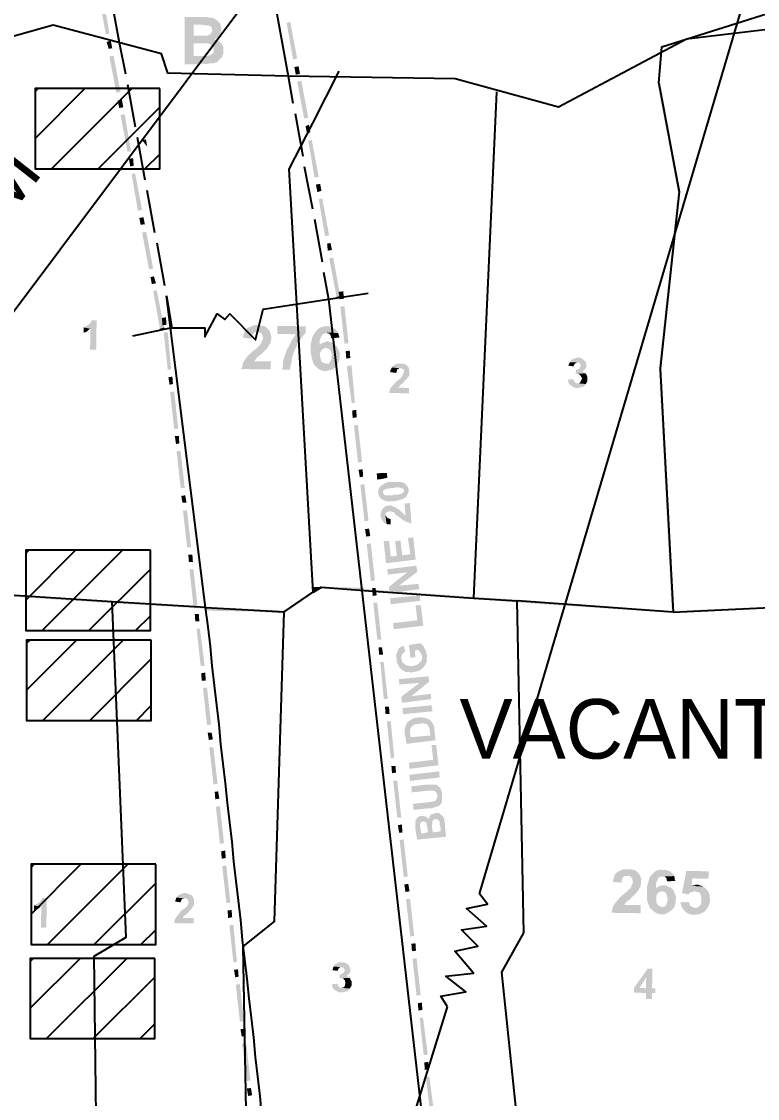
# Model space of a CAD drawing. Header units: metres. Extents: x 297 to 3998, y 336 to 1712.
# Drawn here: x 3526.8 to 3638.1, y 1127.5 to 1290.3 of the extents above; entities that cross this region are included whole.
import ezdxf

# ---------------------------------------------------------------- set-up
doc = ezdxf.new("R2010")
doc.units = ezdxf.units.M
doc.header["$MEASUREMENT"] = 0
doc.styles.get("Standard").update_dxf_attribs({"font": 'CENSCBK.TTF'})

msp = doc.modelspace()

# ---------------------------------------------------------------- hatches: boundary and pattern name
at = {"linetype": 'Continuous'}
for color, points in [(0, [(3539.157, 1294.089), (3538.526, 1293.984), (3540.104, 1288.515)]), (0, [(3538.526, 1293.984), (3540.104, 1288.515), (3539.578, 1288.41)]), (0, [(3554.3, 1291.039), (3551.461, 1291.039), (3551.461, 1283.888), (3553.88, 1283.888), (3554.3, 1283.994), (3554.721, 1283.888), (3555.142, 1283.994), (3555.668, 1283.994), (3555.983, 1284.099), (3556.404, 1284.204), (3556.719, 1284.519), (3557.035, 1284.835), (3557.14, 1285.045), (3552.828, 1285.15), (3552.828, 1287.043), (3553.985, 1287.043), (3557.035, 1287.043), (3556.614, 1287.359), (3556.193, 1287.569), (3555.983, 1287.674), (3556.193, 1287.779), (3556.509, 1287.99), (3556.614, 1288.2), (3552.828, 1288.2), (3552.828, 1289.883), (3553.67, 1289.883), (3556.929, 1289.883), (3556.824, 1290.093), (3556.719, 1290.093), (3556.614, 1290.303), (3556.509, 1290.408), (3556.404, 1290.514), (3556.193, 1290.619), (3556.088, 1290.724), (3555.668, 1290.934), (3555.457, 1290.934), (3555.142, 1290.934), (3554.721, 1291.039), (3554.511, 1291.039)]), (0, [(3556.929, 1289.883), (3553.67, 1289.883), (3554.09, 1289.883), (3554.511, 1289.777), (3554.931, 1289.777), (3555.352, 1289.672), (3555.562, 1289.462), (3555.562, 1289.252), (3555.668, 1289.041), (3555.562, 1288.726), (3555.457, 1288.515), (3555.352, 1288.41), (3554.931, 1288.2), (3554.511, 1288.2), (3554.09, 1288.2), (3552.828, 1288.2), (3556.614, 1288.2), (3556.719, 1288.305), (3556.929, 1288.621), (3556.929, 1288.831), (3557.035, 1289.146), (3557.035, 1289.462), (3556.929, 1289.672)]), (0, [(3567.445, 1290.303), (3566.92, 1290.093), (3568.497, 1284.73)]), (0, [(3566.92, 1290.093), (3568.497, 1284.73), (3567.866, 1284.625)]), (0, [(3540.314, 1287.464), (3539.683, 1287.254), (3540.524, 1286.307)]), (0, [(3539.683, 1287.254), (3540.524, 1286.307), (3539.999, 1286.202)]), (0, [(3557.035, 1287.043), (3553.985, 1287.043), (3554.406, 1287.043), (3554.826, 1287.043), (3555.352, 1286.938), (3555.668, 1286.623), (3555.773, 1286.517), (3555.878, 1286.202), (3555.878, 1286.097), (3555.878, 1285.992), (3555.878, 1285.676), (3555.668, 1285.466), (3555.352, 1285.256), (3554.931, 1285.15), (3554.406, 1285.15), (3554.195, 1285.15), (3552.828, 1285.15), (3557.14, 1285.045), (3557.245, 1285.256), (3557.35, 1285.676), (3557.35, 1285.992), (3557.35, 1286.307), (3557.245, 1286.728), (3557.14, 1286.833)]), (0, [(3540.735, 1285.15), (3540.104, 1285.045), (3541.786, 1279.682)]), (0, [(3540.104, 1285.045), (3541.786, 1279.682), (3541.155, 1279.577)]), (0, [(3568.707, 1283.573), (3568.076, 1283.468), (3568.918, 1282.416)]), (0, [(3568.076, 1283.468), (3568.918, 1282.416), (3568.287, 1282.311)]), (0, [(3569.128, 1281.365), (3568.497, 1281.259), (3570.18, 1275.791)]), (0, [(3568.497, 1281.259), (3570.18, 1275.791), (3569.549, 1275.686)]), (0, [(3623.295, 1281.029), (3622.988, 1280.932), (3626.383, 1264.6)]), (0, [(3622.988, 1280.932), (3626.383, 1264.6), (3626.077, 1264.503)]), (0, [(3541.997, 1278.525), (3541.366, 1278.42), (3542.207, 1277.369)]), (0, [(3541.366, 1278.42), (3542.207, 1277.369), (3541.576, 1277.263)]), (0, [(3542.417, 1276.317), (3541.786, 1276.212), (3543.364, 1270.743)]), (0, [(3541.786, 1276.212), (3543.364, 1270.743), (3542.838, 1270.638)]), (0, [(3570.285, 1274.74), (3569.759, 1274.529), (3570.495, 1273.583)]), (0, [(3569.759, 1274.529), (3570.495, 1273.583), (3569.969, 1273.478)]), (0, [(3545.637, 1272.531), (3545.025, 1272.439), (3545.822, 1271.409)]), (0, [(3570.705, 1272.426), (3570.18, 1272.321), (3571.757, 1266.853)]), (0, [(3570.18, 1272.321), (3571.757, 1266.853), (3571.126, 1266.747)]), (0, [(3543.679, 1269.692), (3543.048, 1269.587), (3543.784, 1268.535)]), (0, [(3543.048, 1269.587), (3543.784, 1268.535), (3543.259, 1268.43)]), (0, [(3543.995, 1267.378), (3543.469, 1267.273), (3545.046, 1261.91)]), (0, [(3543.469, 1267.273), (3545.046, 1261.91), (3544.415, 1261.7)]), (0, [(3571.967, 1265.801), (3571.336, 1265.696), (3572.178, 1264.749)]), (0, [(3571.336, 1265.696), (3572.178, 1264.749), (3571.547, 1264.539)]), (0, [(3572.283, 1263.593), (3571.757, 1263.487), (3573.334, 1258.019)]), (0, [(3571.757, 1263.487), (3573.334, 1258.019), (3572.703, 1257.914)]), (0, [(3626.077, 1264.503), (3623.506, 1237.892), (3623.201, 1237.897)]), (0, [(3626.383, 1264.6), (3626.077, 1264.503), (3623.506, 1237.892)]), (0, [(3545.257, 1260.753), (3544.626, 1260.648), (3545.467, 1259.702)]), (0, [(3544.626, 1260.648), (3545.467, 1259.702), (3544.836, 1259.596)]), (0, [(3545.677, 1258.545), (3545.046, 1258.44), (3546.729, 1252.971)]), (0, [(3545.046, 1258.44), (3546.729, 1252.971), (3546.098, 1252.866)]), (0, [(3573.545, 1256.862), (3573.019, 1256.757), (3573.755, 1255.811)]), (0, [(3573.019, 1256.757), (3573.755, 1255.811), (3573.124, 1255.706)]), (0, [(3573.965, 1254.654), (3573.334, 1254.549), (3575.017, 1248.66)]), (0, [(3573.334, 1254.549), (3575.017, 1248.66), (3574.491, 1248.555)]), (0, [(3546.834, 1251.815), (3546.308, 1251.709), (3547.15, 1250.763)]), (0, [(3546.308, 1251.709), (3547.15, 1250.763), (3546.519, 1250.658)]), (0, [(3547.255, 1249.711), (3546.729, 1249.606), (3548.411, 1243.928)]), (0, [(3546.729, 1249.606), (3548.411, 1243.928), (3547.781, 1243.717)]), (0, [(3575.476, 1249.561), (3574.763, 1249.471), (3575.56, 1248.441)]), (0, [(3574.763, 1249.471), (3575.56, 1248.441), (3574.948, 1248.349)]), (0, [(3575.643, 1247.32), (3575.031, 1247.228), (3576.264, 1241.715)]), (0, [(3575.031, 1247.228), (3576.264, 1241.715), (3575.652, 1241.623)]), (0, [(3548.657, 1245.624), (3548.045, 1245.533), (3548.74, 1244.504)]), (0, [(3548.045, 1245.533), (3548.74, 1244.504), (3548.128, 1244.412)]), (0, [(3536.221, 1244.098), (3536.208, 1243.284), (3536.719, 1243.48), (3537.133, 1243.88), (3537.235, 1243.878)]), (0, [(3538.171, 1245.185), (3537.46, 1245.197), (3537.249, 1244.793), (3536.939, 1244.493), (3536.631, 1244.295), (3536.221, 1244.098), (3537.235, 1243.878), (3537.183, 1240.725), (3538.098, 1240.71)]), (0, [(3562.575, 1244.482), (3562.372, 1244.485), (3561.862, 1244.392), (3561.452, 1244.195), (3560.94, 1244), (3560.628, 1243.598), (3560.525, 1243.498), (3562.455, 1243.365), (3562.659, 1243.361), (3562.862, 1243.358), (3562.962, 1243.255), (3563.164, 1243.15), (3563.162, 1243.048), (3563.262, 1242.944), (3563.259, 1242.741), (3563.357, 1242.536), (3563.356, 1242.434), (3563.251, 1242.233), (3563.249, 1242.131), (3563.039, 1241.727), (3563.037, 1241.626), (3562.624, 1241.226), (3562.21, 1240.825), (3561.695, 1240.427), (3561.282, 1240.027), (3560.868, 1239.626), (3560.555, 1239.123), (3560.241, 1238.619), (3560.236, 1238.314), (3560.13, 1238.011), (3560.025, 1237.809), (3564.5, 1237.736), (3564.52, 1238.956), (3562.079, 1238.996), (3562.08, 1239.098), (3562.184, 1239.198), (3562.392, 1239.5), (3562.702, 1239.8), (3563.011, 1239.998), (3563.321, 1240.299), (3563.631, 1240.599), (3563.941, 1240.899), (3564.151, 1241.302), (3564.359, 1241.604), (3564.463, 1241.704), (3564.464, 1241.806), (3564.574, 1242.313), (3564.581, 1242.72), (3564.486, 1243.128), (3564.389, 1243.435), (3564.191, 1243.743), (3563.891, 1244.053), (3563.589, 1244.262), (3563.082, 1244.372), (3562.879, 1244.375), (3562.779, 1244.478)]), (0, [(3569.795, 1244.262), (3565.523, 1244.332), (3565.503, 1243.111), (3568.351, 1243.065), (3568.247, 1242.965), (3568.039, 1242.663), (3567.831, 1242.361), (3567.622, 1242.059), (3567.516, 1241.756), (3567.307, 1241.454), (3567.2, 1241.151), (3566.992, 1240.849), (3566.885, 1240.546), (3566.779, 1240.242), (3566.672, 1239.939), (3566.565, 1239.635), (3566.457, 1239.23), (3566.35, 1238.927), (3566.345, 1238.621), (3566.34, 1238.316), (3566.232, 1237.911), (3566.229, 1237.708), (3567.449, 1237.688), (3567.452, 1237.891), (3567.457, 1238.196), (3567.566, 1238.602), (3567.674, 1239.007), (3567.679, 1239.312), (3567.787, 1239.717), (3567.894, 1240.02), (3568.002, 1240.426), (3568.109, 1240.729), (3568.318, 1241.031), (3568.424, 1241.334), (3568.634, 1241.738), (3568.843, 1242.04), (3569.051, 1242.341), (3569.259, 1242.643), (3569.468, 1242.945), (3569.675, 1243.145), (3569.78, 1243.347)]), (0, [(3573.051, 1244.311), (3572.949, 1244.312), (3572.541, 1244.217), (3572.132, 1244.122), (3571.722, 1243.925), (3571.412, 1243.625), (3571.203, 1243.324), (3570.995, 1243.022), (3570.785, 1242.618), (3570.675, 1242.111), (3570.567, 1241.706), (3570.558, 1241.198), (3570.552, 1240.791), (3570.543, 1240.282), (3570.638, 1239.874), (3570.734, 1239.465), (3570.829, 1239.057), (3570.925, 1238.75), (3571.024, 1238.545), (3572.856, 1238.617), (3572.451, 1238.725), (3572.149, 1238.934), (3572.054, 1239.342), (3571.959, 1239.751), (3571.967, 1240.259), (3572.177, 1240.663), (3572.384, 1240.863), (3572.794, 1241.059), (3574.625, 1241.03), (3574.525, 1241.133), (3574.426, 1241.338), (3571.884, 1241.38), (3571.887, 1241.583), (3571.89, 1241.786), (3571.895, 1242.091), (3572.002, 1242.395), (3572.107, 1242.597), (3572.214, 1242.9), (3572.421, 1243.1), (3572.626, 1243.199), (3572.932, 1243.295), (3574.661, 1243.267), (3574.563, 1243.472), (3574.365, 1243.781), (3574.063, 1243.989), (3573.759, 1244.096), (3573.354, 1244.204), (3573.254, 1244.307)]), (0, [(3548.925, 1243.382), (3548.314, 1243.29), (3549.444, 1237.778)]), (0, [(3548.314, 1243.29), (3549.444, 1237.778), (3548.934, 1237.685)]), (0, [(3560.525, 1243.498), (3560.521, 1243.294), (3560.416, 1243.093), (3560.415, 1242.991), (3560.31, 1242.789), (3560.306, 1242.586), (3561.625, 1242.361), (3561.628, 1242.564), (3561.632, 1242.768), (3561.737, 1242.969), (3561.738, 1243.071), (3561.842, 1243.171), (3561.945, 1243.271), (3562.15, 1243.37), (3562.252, 1243.368), (3562.455, 1243.365)]), (0, [(3574.661, 1243.267), (3572.932, 1243.295), (3573.134, 1243.19), (3573.236, 1243.189), (3573.438, 1243.084), (3573.436, 1242.982), (3573.536, 1242.879), (3573.634, 1242.673), (3573.631, 1242.47), (3574.853, 1242.552), (3574.856, 1242.755), (3574.758, 1242.96), (3574.76, 1243.062)]), (0, [(3574.625, 1241.03), (3572.794, 1241.059), (3572.996, 1240.954), (3573.299, 1240.848), (3573.599, 1240.538), (3573.695, 1240.129), (3573.688, 1239.722), (3573.681, 1239.316), (3573.471, 1238.912), (3573.263, 1238.61), (3572.856, 1238.617), (3571.024, 1238.545), (3571.022, 1238.443), (3571.424, 1238.132), (3571.724, 1237.822), (3572.127, 1237.612), (3572.533, 1237.503), (3572.939, 1237.497), (3573.246, 1237.593), (3573.655, 1237.688), (3573.961, 1237.785), (3574.272, 1238.085), (3574.478, 1238.285), (3574.688, 1238.689), (3574.795, 1238.992), (3574.903, 1239.397), (3574.91, 1239.804), (3574.918, 1240.313), (3574.722, 1240.723), (3574.725, 1240.926)]), (0, [(3573.114, 1241.97), (3572.911, 1241.973), (3572.399, 1241.778), (3571.989, 1241.581), (3571.884, 1241.38), (3574.426, 1241.338), (3574.326, 1241.441), (3574.125, 1241.546), (3573.925, 1241.753), (3573.723, 1241.858), (3573.418, 1241.863), (3573.216, 1241.968)]), (0, [(3576.449, 1240.593), (3575.837, 1240.501), (3576.532, 1239.472)]), (0, [(3575.837, 1240.501), (3576.532, 1239.472), (3575.92, 1239.381)]), (0, [(3610.918, 1239.521), (3610.816, 1239.523), (3610.509, 1239.426), (3610.203, 1239.33), (3609.998, 1239.231), (3609.789, 1238.93), (3609.686, 1238.829), (3610.906, 1238.81), (3611.21, 1238.703), (3611.308, 1238.498), (3611.407, 1238.293), (3611.303, 1238.193), (3611.196, 1237.889), (3610.991, 1237.791), (3610.786, 1237.692), (3610.685, 1237.694), (3610.571, 1236.984), (3610.675, 1237.084), (3610.776, 1237.082), (3610.98, 1237.079), (3612.1, 1237.162), (3611.998, 1237.164), (3611.898, 1237.267), (3611.798, 1237.371), (3611.697, 1237.372), (3611.595, 1237.374), (3611.698, 1237.474), (3611.802, 1237.574), (3612.008, 1237.774), (3612.217, 1238.076), (3612.219, 1238.178), (3612.225, 1238.585), (3612.128, 1238.891), (3611.928, 1239.098), (3611.828, 1239.201), (3611.527, 1239.41), (3611.223, 1239.517), (3611.121, 1239.518)]), (0, [(3576.717, 1238.35), (3576.004, 1238.26), (3577.236, 1232.747)]), (0, [(3576.004, 1238.26), (3577.236, 1232.747), (3576.726, 1232.653)]), (0, [(3584.148, 1238.636), (3584.047, 1238.638), (3583.64, 1238.644), (3583.333, 1238.548), (3583.126, 1238.348), (3582.818, 1238.149), (3582.816, 1238.047), (3584.035, 1237.926), (3584.137, 1237.924), (3584.238, 1237.922), (3584.642, 1237.712), (3584.635, 1237.306), (3584.53, 1237.104), (3584.424, 1236.8), (3584.215, 1236.499), (3584.112, 1236.399), (3584.008, 1236.299), (3583.803, 1236.2), (3583.39, 1235.8), (3583.078, 1235.398), (3582.665, 1234.998), (3582.453, 1234.493), (3582.45, 1234.289), (3582.448, 1234.188), (3585.397, 1234.139), (3585.411, 1234.953), (3583.784, 1234.98), (3583.785, 1235.081), (3583.99, 1235.18), (3583.992, 1235.281), (3584.095, 1235.382), (3584.199, 1235.482), (3584.302, 1235.582), (3584.507, 1235.68), (3584.715, 1235.982), (3585.026, 1236.282), (3585.337, 1236.684), (3585.441, 1236.784), (3585.442, 1236.885), (3585.447, 1237.191), (3585.452, 1237.496), (3585.359, 1238.006), (3585.06, 1238.418), (3584.757, 1238.524), (3584.555, 1238.629), (3584.352, 1238.633), (3584.25, 1238.634)]), (0, [(3582.816, 1238.047), (3582.711, 1237.846), (3582.71, 1237.744), (3582.606, 1237.644), (3582.605, 1237.542), (3582.601, 1237.339), (3583.413, 1237.224), (3583.517, 1237.324), (3583.625, 1237.729), (3583.933, 1237.927), (3584.035, 1237.926)]), (0, [(3609.686, 1238.829), (3609.684, 1238.728), (3609.579, 1238.526), (3609.474, 1238.324), (3610.286, 1238.209), (3610.288, 1238.311), (3610.496, 1238.613), (3610.805, 1238.811), (3610.906, 1238.81)]), (0, [(3623.506, 1237.892), (3623.201, 1237.897), (3625.447, 1201.034)]), (0, [(3623.201, 1237.897), (3625.447, 1201.034), (3625.142, 1201.039)]), (0, [(3549.629, 1236.656), (3549.018, 1236.565), (3549.713, 1235.536)]), (0, [(3549.018, 1236.565), (3549.713, 1235.536), (3549.203, 1235.443)]), (0, [(3610.255, 1236.277), (3609.439, 1236.189), (3609.438, 1236.087), (3609.533, 1235.678), (3609.833, 1235.368), (3610.135, 1235.16), (3610.538, 1234.95), (3610.945, 1234.943), (3611.353, 1235.038), (3611.762, 1235.133), (3612.072, 1235.433), (3612.175, 1235.533), (3610.957, 1235.655), (3610.753, 1235.658), (3610.651, 1235.66), (3610.551, 1235.763), (3610.451, 1235.867), (3610.351, 1235.97), (3610.353, 1236.072), (3610.253, 1236.175)]), (0, [(3612.1, 1237.162), (3610.98, 1237.079), (3611.082, 1237.077), (3611.382, 1236.767), (3611.578, 1236.357), (3611.368, 1235.954), (3611.263, 1235.752), (3611.058, 1235.653), (3610.957, 1235.655), (3612.175, 1235.533), (3612.177, 1235.635), (3612.385, 1235.937), (3612.39, 1236.242), (3612.397, 1236.649), (3612.199, 1236.957), (3612.2, 1237.059)]), (0, [(3549.898, 1234.414), (3549.286, 1234.322), (3550.519, 1228.809)]), (0, [(3549.286, 1234.322), (3550.519, 1228.809), (3549.907, 1228.717)]), (0, [(3577.421, 1231.625), (3576.81, 1231.533), (3577.505, 1230.504)]), (0, [(3576.81, 1231.533), (3577.505, 1230.504), (3576.893, 1230.413)]), (0, [(3577.69, 1229.382), (3577.078, 1229.291), (3578.311, 1223.777)]), (0, [(3577.078, 1229.291), (3578.311, 1223.777), (3577.699, 1223.685)]), (0, [(3550.602, 1227.688), (3549.992, 1227.698), (3550.686, 1226.568)]), (0, [(3549.992, 1227.698), (3550.686, 1226.568), (3550.175, 1226.474)]), (0, [(3550.871, 1225.446), (3550.259, 1225.354), (3551.491, 1219.84)]), (0, [(3550.259, 1225.354), (3551.491, 1219.84), (3550.881, 1219.85)]), (0, [(3578.394, 1222.657), (3577.782, 1222.565), (3578.478, 1221.536)]), (0, [(3577.782, 1222.565), (3578.478, 1221.536), (3577.967, 1221.443)]), (0, [(3582.137, 1221.375), (3581.32, 1221.185), (3580.607, 1221.094), (3580.52, 1222.011), (3581.233, 1222.102), (3582.047, 1222.088)]), (0, [(3578.663, 1220.414), (3578.051, 1220.322), (3579.283, 1214.809)]), (0, [(3578.051, 1220.322), (3579.283, 1214.809), (3578.673, 1214.819)]), (0, [(3580.777, 1219.057), (3580.775, 1218.955), (3580.774, 1218.854), (3580.97, 1218.444), (3581.27, 1218.133), (3581.674, 1217.923), (3582.079, 1217.815), (3582.588, 1217.807), (3582.994, 1217.8), (3583.505, 1217.894), (3583.811, 1217.99), (3584.015, 1217.987), (3584.22, 1218.085), (3584.527, 1218.182), (3584.835, 1218.38), (3585.042, 1218.581), (3585.252, 1218.984), (3585.253, 1219.086), (3585.357, 1219.186), (3585.363, 1219.593), (3585.267, 1219.899), (3585.068, 1220.208), (3584.768, 1220.518), (3584.668, 1220.621), (3584.566, 1220.623), (3584.65, 1219.503), (3584.647, 1219.299), (3584.543, 1219.199), (3584.542, 1219.097), (3584.44, 1219.099), (3584.336, 1218.999), (3584.233, 1218.899), (3584.131, 1218.901), (3584.03, 1218.902), (3583.723, 1218.806), (3583.418, 1218.811), (3583.316, 1218.812), (3583.113, 1218.816), (3582.908, 1218.717), (3582.806, 1218.719), (3582.603, 1218.722), (3581.992, 1218.732), (3581.789, 1218.735), (3581.589, 1218.942), (3581.489, 1219.045), (3581.49, 1219.147), (3581.407, 1220.268), (3581.305, 1220.269), (3581.099, 1220.069), (3580.892, 1219.869), (3580.785, 1219.566), (3580.782, 1219.362), (3580.778, 1219.159)]), (0, [(3581.407, 1220.268), (3581.49, 1219.147), (3581.494, 1219.351), (3581.7, 1219.551), (3582.111, 1219.747), (3582.416, 1219.742), (3582.824, 1219.838), (3583.028, 1219.834), (3583.129, 1219.833), (3583.436, 1219.929), (3583.843, 1219.923), (3584.248, 1219.814), (3584.551, 1219.708), (3584.65, 1219.503), (3584.566, 1220.623), (3584.465, 1220.625), (3584.161, 1220.731), (3583.754, 1220.738), (3583.449, 1220.743), (3582.941, 1220.751), (3582.534, 1220.758), (3582.126, 1220.663), (3581.819, 1220.566), (3581.51, 1220.368), (3581.409, 1220.369)]), (0, [(3551.575, 1218.72), (3550.963, 1218.628), (3551.76, 1217.598)]), (0, [(3550.963, 1218.628), (3551.76, 1217.598), (3551.15, 1217.608)]), (0, [(3551.843, 1216.478), (3551.231, 1216.386), (3552.464, 1210.872)]), (0, [(3551.231, 1216.386), (3552.464, 1210.872), (3551.854, 1210.882)]), (0, [(3581.127, 1215.593), (3581.126, 1215.491), (3581.222, 1215.184), (3581.421, 1214.876), (3581.619, 1214.567), (3581.923, 1214.461), (3582.023, 1214.357), (3581.841, 1215.683), (3581.844, 1215.886), (3582.052, 1216.188), (3582.461, 1216.283), (3582.563, 1216.281), (3582.664, 1216.28), (3582.968, 1216.173), (3583.07, 1216.171), (3583.37, 1215.861), (3583.57, 1215.654), (3583.771, 1215.549), (3584.173, 1215.238), (3584.575, 1214.926), (3585.08, 1214.714), (3585.586, 1214.502), (3585.789, 1214.499), (3585.534, 1217.555), (3584.718, 1217.467), (3584.894, 1215.735), (3584.792, 1215.736), (3584.692, 1215.84), (3584.29, 1216.151), (3583.89, 1216.565), (3583.386, 1216.878), (3582.881, 1217.09), (3582.779, 1217.092), (3582.781, 1217.193), (3582.374, 1217.2), (3582.169, 1217.101), (3581.864, 1217.106), (3581.657, 1216.906), (3581.347, 1216.606), (3581.241, 1216.303), (3581.134, 1215.999), (3581.131, 1215.796)]), (0, [(3582.023, 1214.357), (3582.124, 1214.356), (3582.226, 1214.354), (3582.633, 1214.347), (3582.646, 1215.161), (3582.544, 1215.162), (3582.139, 1215.271), (3581.941, 1215.579), (3581.841, 1215.683)]), (0, [(3579.367, 1213.688), (3578.755, 1213.597), (3579.552, 1212.566)]), (0, [(3578.755, 1213.597), (3579.552, 1212.566), (3578.94, 1212.475)]), (0, [(3579.635, 1211.446), (3579.023, 1211.354), (3580.256, 1205.841)]), (0, [(3579.023, 1211.354), (3580.256, 1205.841), (3579.644, 1205.749)]), (0, [(3581.574, 1211.821), (3581.926, 1208.458), (3586.411, 1208.996), (3586.059, 1212.358), (3585.244, 1212.27), (3585.611, 1209.822), (3584.387, 1209.639), (3584.119, 1211.881), (3583.303, 1211.793), (3583.572, 1209.551), (3582.655, 1209.464), (3582.388, 1211.808)]), (0, [(3552.649, 1209.75), (3552.039, 1209.76), (3552.732, 1208.63)]), (0, [(3552.039, 1209.76), (3552.732, 1208.63), (3552.122, 1208.64)]), (0, [(3582.115, 1207.54), (3582.203, 1206.724), (3585.159, 1207.083), (3586.686, 1207.16), (3586.498, 1208.079)]), (0, [(3552.816, 1207.509), (3552.206, 1207.519), (3553.437, 1201.904)]), (0, [(3552.206, 1207.519), (3553.437, 1201.904), (3552.826, 1201.914)]), (0, [(3582.377, 1204.89), (3583.906, 1205.069), (3586.686, 1207.16), (3585.159, 1207.083)]), (0, [(3570.869, 1204.163), (3571.069, 1203.956), (3572.103, 1204.956)]), (30, [(3570.881, 1204.875), (3570.874, 1204.468), (3571.586, 1204.456)]), (30, [(3570.881, 1204.875), (3572.101, 1204.855), (3571.586, 1204.456)]), (0, [(3571.069, 1203.956), (3572.103, 1204.956), (3572.2, 1204.65)]), (30, [(3572.101, 1204.855), (3578.61, 1204.748), (3578.604, 1204.342)]), (0, [(3572.103, 1204.956), (3572.2, 1204.65), (3578.607, 1204.545)]), (0, [(3580.339, 1204.72), (3579.831, 1204.729), (3580.524, 1203.598)]), (0, [(3579.831, 1204.729), (3580.524, 1203.598), (3579.913, 1203.506)]), (0, [(3582.377, 1204.89), (3582.463, 1203.973), (3586.948, 1204.511), (3586.86, 1205.326), (3583.906, 1205.069)]), (0, [(3521.832, 1203.946), (3521.827, 1203.641), (3540.53, 1202.725)]), (0, [(3521.827, 1203.641), (3540.53, 1202.725), (3540.423, 1202.422)]), (0, [(3566.446, 1201.183), (3566.646, 1200.976), (3570.869, 1204.163)]), (0, [(3566.646, 1200.976), (3570.869, 1204.163), (3571.069, 1203.956)]), (30, [(3570.874, 1204.468), (3571.586, 1204.456), (3570.868, 1204.061)]), (0, [(3572.2, 1204.65), (3578.607, 1204.545), (3578.602, 1204.24)]), (0, [(3578.607, 1204.545), (3578.602, 1204.24), (3595.17, 1203.359)]), (0, [(3578.602, 1204.24), (3595.17, 1203.359), (3595.165, 1203.054)]), (0, [(3587.124, 1202.778), (3582.639, 1202.241), (3582.552, 1203.158), (3587.035, 1203.594)]), (0, [(3595.17, 1203.359), (3595.165, 1203.054), (3601.775, 1202.946)]), (0, [(3540.53, 1202.725), (3540.423, 1202.422), (3554.759, 1201.883)]), (0, [(3540.423, 1202.422), (3554.759, 1201.883), (3554.652, 1201.579)]), (0, [(3554.759, 1201.883), (3554.652, 1201.579), (3566.55, 1201.283)]), (0, [(3554.652, 1201.579), (3566.55, 1201.283), (3566.543, 1200.876)]), (30, [(3554.655, 1201.782), (3554.749, 1201.272), (3566.546, 1201.08)]), (0, [(3580.608, 1202.478), (3579.998, 1202.488), (3581.229, 1196.872)]), (0, [(3579.998, 1202.488), (3581.229, 1196.872), (3580.618, 1196.882)]), (0, [(3582.999, 1199.387), (3583.086, 1198.47), (3587.571, 1199.007), (3587.214, 1202.065), (3586.4, 1202.078), (3586.669, 1199.836)]), (0, [(3595.165, 1203.054), (3601.775, 1202.946), (3601.769, 1202.539)]), (0, [(3601.775, 1202.946), (3601.769, 1202.539), (3625.349, 1201.239)]), (0, [(3601.769, 1202.539), (3625.349, 1201.239), (3625.344, 1200.934)]), (0, [(3625.349, 1201.239), (3625.344, 1200.934), (3650.495, 1202.354)]), (0, [(3625.344, 1200.934), (3650.495, 1202.354), (3650.49, 1202.049)]), (0, [(3553.622, 1200.782), (3553.011, 1200.792), (3553.705, 1199.662)]), (0, [(3553.011, 1200.792), (3553.705, 1199.662), (3553.095, 1199.672)]), (0, [(3553.789, 1198.541), (3553.28, 1198.55), (3554.511, 1192.934)]), (0, [(3553.28, 1198.55), (3554.511, 1192.934), (3553.901, 1192.944)]), (0, [(3581.312, 1195.752), (3580.803, 1195.76), (3581.497, 1194.63)]), (0, [(3580.803, 1195.76), (3581.497, 1194.63), (3580.887, 1194.64)]), (0, [(3583.52, 1193.885), (3583.518, 1193.783), (3583.613, 1193.375), (3583.81, 1192.965), (3584.008, 1192.656), (3584.308, 1192.346), (3584.41, 1192.344), (3584.235, 1194.077), (3584.24, 1194.382), (3584.345, 1194.584), (3584.346, 1194.685), (3584.45, 1194.785), (3584.553, 1194.885), (3584.657, 1194.985), (3584.76, 1195.085), (3584.862, 1195.084), (3584.571, 1196.004), (3584.47, 1196.006), (3584.366, 1195.906), (3584.263, 1195.806), (3584.058, 1195.707), (3583.851, 1195.507), (3583.748, 1195.407), (3583.746, 1195.305), (3583.745, 1195.204), (3583.534, 1194.8), (3583.426, 1194.395), (3583.525, 1194.19), (3583.523, 1194.088)]), (0, [(3585.387, 1196.092), (3585.66, 1194.155), (3586.374, 1194.245), (3586.289, 1195.264), (3586.799, 1195.357), (3586.899, 1195.254), (3587.099, 1195.047), (3587.197, 1194.842), (3587.296, 1194.637), (3587.393, 1194.33), (3587.569, 1192.7), (3587.881, 1193.102), (3588.093, 1193.607), (3588.099, 1194.014), (3588.108, 1194.522), (3588.014, 1195.032), (3587.818, 1195.442), (3587.621, 1195.853), (3587.221, 1196.266), (3587.222, 1196.368)]), (0, [(3581.581, 1193.51), (3581.072, 1193.518), (3582.201, 1187.904)]), (0, [(3581.072, 1193.518), (3582.201, 1187.904), (3581.591, 1187.914)]), (0, [(3584.41, 1192.344), (3584.51, 1192.241), (3584.913, 1192.031), (3585.32, 1192.024), (3585.725, 1191.916), (3586.134, 1192.011), (3586.542, 1192.106), (3586.951, 1192.201), (3587.259, 1192.4), (3587.569, 1192.7), (3587.393, 1194.33), (3587.391, 1194.229), (3587.388, 1194.025), (3587.281, 1193.722), (3586.969, 1193.32), (3586.456, 1193.023), (3585.945, 1192.93), (3585.437, 1192.938), (3584.93, 1193.048), (3584.528, 1193.36), (3584.328, 1193.567), (3584.333, 1193.872), (3584.235, 1194.077)]), (0, [(3554.596, 1191.916), (3553.984, 1191.824), (3554.678, 1190.693)]), (0, [(3553.984, 1191.824), (3554.678, 1190.693), (3554.067, 1190.703)]), (0, [(3583.878, 1190.929), (3583.967, 1190.114), (3587.023, 1190.369), (3588.45, 1190.549), (3588.361, 1191.364)]), (0, [(3584.242, 1188.278), (3585.769, 1188.355), (3588.45, 1190.549), (3587.023, 1190.369)]), (0, [(3554.865, 1189.673), (3554.253, 1189.581), (3555.485, 1184.068)]), (0, [(3554.253, 1189.581), (3555.485, 1184.068), (3554.873, 1183.976)]), (0, [(3584.242, 1188.278), (3584.329, 1187.361), (3588.712, 1187.9), (3588.725, 1188.713), (3585.769, 1188.355)]), (0, [(3582.386, 1186.782), (3581.776, 1186.792), (3582.47, 1185.662)]), (0, [(3581.776, 1186.792), (3582.47, 1185.662), (3581.859, 1185.672)]), (0, [(3588.987, 1186.064), (3584.504, 1185.629), (3584.417, 1186.546), (3588.799, 1186.983)]), (0, [(3585.299, 1184.497), (3585.573, 1182.559), (3585.576, 1182.763), (3585.578, 1182.864), (3585.583, 1183.17), (3585.586, 1183.373), (3585.796, 1183.776), (3586.208, 1184.075), (3586.515, 1184.172), (3586.82, 1184.167), (3586.921, 1184.165), (3587.023, 1184.163), (3587.33, 1184.26), (3587.533, 1184.257), (3588.04, 1184.147), (3588.34, 1183.837), (3588.439, 1183.632), (3588.535, 1183.325), (3588.532, 1183.121), (3588.622, 1182.408), (3588.357, 1184.854), (3588.257, 1184.957), (3587.953, 1185.064), (3587.75, 1185.067), (3587.447, 1185.174), (3587.141, 1185.179), (3586.938, 1185.182), (3586.835, 1185.082), (3586.733, 1185.084), (3586.631, 1185.085), (3586.53, 1185.087), (3586.326, 1185.09), (3586.223, 1184.99), (3586.121, 1184.992), (3586.019, 1184.994), (3585.916, 1184.894), (3585.814, 1184.895), (3585.711, 1184.795), (3585.608, 1184.695), (3585.506, 1184.697), (3585.402, 1184.597)]), (0, [(3582.655, 1184.54), (3582.045, 1184.55), (3583.175, 1179.038)]), (0, [(3582.045, 1184.55), (3583.175, 1179.038), (3582.665, 1178.944)]), (0, [(3584.762, 1182.776), (3585.041, 1181.144), (3589.424, 1181.683), (3589.247, 1183.313), (3589.254, 1183.72), (3589.057, 1184.13), (3588.759, 1184.542), (3588.459, 1184.852), (3588.357, 1184.854), (3588.622, 1182.408), (3585.668, 1182.151), (3585.573, 1182.559), (3585.299, 1184.497), (3585.197, 1184.498), (3584.987, 1184.095), (3584.881, 1183.791), (3584.774, 1183.488), (3584.767, 1183.081), (3584.766, 1182.979)]), (0, [(3555.567, 1182.846), (3554.957, 1182.856), (3555.754, 1181.825)]), (0, [(3554.957, 1182.856), (3555.754, 1181.825), (3555.142, 1181.734)]), (0, [(3555.835, 1180.603), (3555.225, 1180.613), (3556.458, 1175.1)]), (0, [(3555.225, 1180.613), (3556.458, 1175.1), (3555.846, 1175.008)]), (0, [(3585.401, 1178.289), (3585.488, 1177.372), (3589.871, 1177.911), (3589.514, 1180.969), (3588.802, 1180.981), (3589.071, 1178.738)]), (0, [(3583.359, 1177.814), (3582.749, 1177.824), (3583.444, 1176.795)]), (0, [(3582.749, 1177.824), (3583.444, 1176.795), (3582.832, 1176.704)]), (0, [(3583.627, 1175.572), (3583.017, 1175.582), (3584.248, 1169.966)]), (0, [(3583.017, 1175.582), (3584.248, 1169.966), (3583.638, 1169.976)]), (0, [(3590.045, 1176.077), (3585.56, 1175.54), (3585.473, 1176.457), (3589.958, 1176.994)]), (0, [(3556.541, 1173.979), (3556.031, 1173.886), (3556.726, 1172.857)]), (0, [(3556.031, 1173.886), (3556.726, 1172.857), (3556.114, 1172.765)]), (0, [(3585.75, 1174.723), (3585.837, 1173.806), (3588.283, 1174.071), (3588.791, 1174.063), (3589.198, 1174.057), (3589.5, 1173.848), (3589.598, 1173.643), (3589.695, 1173.336), (3589.872, 1171.706), (3589.975, 1171.806), (3590.078, 1171.906), (3590.08, 1172.007), (3590.182, 1172.006), (3590.285, 1172.106), (3590.287, 1172.208), (3590.39, 1172.308), (3590.393, 1172.511), (3590.395, 1172.613), (3590.397, 1172.714), (3590.398, 1172.816), (3590.407, 1173.325), (3590.413, 1173.731), (3590.315, 1173.937), (3590.317, 1174.038), (3590.318, 1174.14), (3590.12, 1174.448), (3589.92, 1174.655), (3589.518, 1174.967), (3589.213, 1174.972), (3589.009, 1174.975), (3588.704, 1174.98), (3588.399, 1174.985), (3588.196, 1174.988), (3588.094, 1174.99)]), (0, [(3586.012, 1172.074), (3586.099, 1171.157), (3588.443, 1171.424), (3588.85, 1171.417), (3589.156, 1171.514), (3589.463, 1171.611), (3589.77, 1171.707), (3589.872, 1171.706), (3589.695, 1173.336), (3589.69, 1173.031), (3589.585, 1172.829), (3589.376, 1172.528), (3589.07, 1172.431), (3588.559, 1172.338), (3588.458, 1172.339)]), (0, [(3556.81, 1171.737), (3556.198, 1171.645), (3557.43, 1166.132)]), (0, [(3556.198, 1171.645), (3557.43, 1166.132), (3556.818, 1166.04)]), (0, [(3586.359, 1168.406), (3586.636, 1166.672), (3591.017, 1167.109), (3590.839, 1168.638), (3590.841, 1168.74), (3590.844, 1168.943), (3590.847, 1169.147), (3590.849, 1169.248), (3590.749, 1169.352), (3590.75, 1169.453), (3590.752, 1169.555), (3590.755, 1169.758), (3590.559, 1170.169), (3590.157, 1170.48), (3590.057, 1170.584), (3589.957, 1170.687), (3590.217, 1167.936), (3588.993, 1167.753), (3588.905, 1168.568), (3588.731, 1170.402), (3588.63, 1170.403), (3588.525, 1170.202), (3588.418, 1169.898), (3588.416, 1169.797), (3588.316, 1169.9), (3588.215, 1169.902), (3588.114, 1170.005), (3588.014, 1170.108), (3588.281, 1167.764), (3587.261, 1167.577), (3587.168, 1168.088), (3586.896, 1170.127), (3586.792, 1170.027), (3586.587, 1169.928), (3586.481, 1169.625), (3586.377, 1169.525), (3586.376, 1169.423), (3586.371, 1169.118), (3586.367, 1168.914), (3586.362, 1168.609)]), (0, [(3588.731, 1170.402), (3588.905, 1168.568), (3588.908, 1168.771), (3588.913, 1169.076), (3588.918, 1169.381), (3589.023, 1169.583), (3589.332, 1169.782), (3589.433, 1169.78), (3589.838, 1169.672), (3589.938, 1169.568), (3590.035, 1169.262), (3590.03, 1168.956), (3590.129, 1168.751), (3590.217, 1167.936), (3589.957, 1170.687), (3589.855, 1170.689), (3589.347, 1170.697), (3588.936, 1170.5), (3588.835, 1170.502)]), (0, [(3584.333, 1168.948), (3583.721, 1168.856), (3584.415, 1167.726)]), (0, [(3586.896, 1170.127), (3587.168, 1168.088), (3587.173, 1168.393), (3587.076, 1168.699), (3587.081, 1169.005), (3587.184, 1169.105), (3587.188, 1169.308), (3587.289, 1169.306), (3587.393, 1169.406), (3587.596, 1169.403), (3587.698, 1169.401), (3587.799, 1169.4), (3587.899, 1169.296), (3588.001, 1169.295), (3587.999, 1169.193), (3588.1, 1169.09), (3588.098, 1168.988), (3588.095, 1168.785), (3588.195, 1168.681), (3588.191, 1168.478), (3588.19, 1168.376), (3588.281, 1167.764), (3588.014, 1170.108), (3587.813, 1170.213), (3587.609, 1170.217), (3587.101, 1170.225), (3586.999, 1170.227)]), (0, [(3583.721, 1168.856), (3584.415, 1167.726), (3583.906, 1167.734)]), (0, [(3584.602, 1166.705), (3583.99, 1166.613), (3585.222, 1161.1)]), (0, [(3583.99, 1166.613), (3585.222, 1161.1), (3584.61, 1161.008)]), (0, [(3557.616, 1165.009), (3557.004, 1164.918), (3557.699, 1163.889)]), (0, [(3557.004, 1164.918), (3557.699, 1163.889), (3557.087, 1163.797)]), (0, [(3557.782, 1162.769), (3557.171, 1162.677), (3558.403, 1157.163)]), (0, [(3557.171, 1162.677), (3558.403, 1157.163), (3557.791, 1157.072)]), (0, [(3618.506, 1162.184), (3618.302, 1162.188), (3617.794, 1162.196), (3617.384, 1161.999), (3616.974, 1161.802), (3616.56, 1161.402), (3616.455, 1161.2), (3618.388, 1161.169), (3618.591, 1161.166), (3618.794, 1161.162), (3618.894, 1161.059), (3619.096, 1160.954), (3619.095, 1160.852), (3619.193, 1160.647), (3619.191, 1160.545), (3619.288, 1160.239), (3619.183, 1160.037), (3619.18, 1159.833), (3619.076, 1159.733), (3618.971, 1159.532), (3618.97, 1159.43), (3618.556, 1159.03), (3618.143, 1158.63), (3617.628, 1158.231), (3617.214, 1157.831), (3616.799, 1157.329), (3616.487, 1156.927), (3616.174, 1156.424), (3616.169, 1156.119), (3616.062, 1155.815), (3616.059, 1155.612), (3620.432, 1155.54), (3620.452, 1156.761), (3618.011, 1156.801), (3618.013, 1156.902), (3618.116, 1157.002), (3618.325, 1157.304), (3618.633, 1157.503), (3618.943, 1157.803), (3619.253, 1158.103), (3619.563, 1158.403), (3619.873, 1158.703), (3620.082, 1159.005), (3620.292, 1159.408), (3620.395, 1159.508), (3620.397, 1159.61), (3620.505, 1160.015), (3620.513, 1160.524), (3620.518, 1160.829), (3620.322, 1161.239), (3620.123, 1161.547), (3619.823, 1161.858), (3619.521, 1162.066), (3619.014, 1162.176), (3618.913, 1162.178), (3618.709, 1162.181)]), (0, [(3616.455, 1161.2), (3616.454, 1161.099), (3616.349, 1160.897), (3616.345, 1160.694), (3616.242, 1160.594), (3616.237, 1160.288), (3617.557, 1160.165), (3617.561, 1160.369), (3617.564, 1160.572), (3617.667, 1160.672), (3617.671, 1160.875), (3617.774, 1160.975), (3617.877, 1161.075), (3618.082, 1161.174), (3618.184, 1161.172), (3618.388, 1161.169)]), (0, [(3623.794, 1162.098), (3623.286, 1162.106), (3622.877, 1162.011), (3622.569, 1161.813), (3622.259, 1161.513), (3621.949, 1161.212), (3621.739, 1160.809), (3621.63, 1160.404), (3621.522, 1159.999), (3621.414, 1159.593), (3621.405, 1159.085), (3621.397, 1158.576), (3621.391, 1158.17), (3621.384, 1157.763), (3621.477, 1157.253), (3621.574, 1156.946), (3621.771, 1156.536), (3621.769, 1156.434), (3623.703, 1156.504), (3623.601, 1156.506), (3623.298, 1156.613), (3622.996, 1156.821), (3622.799, 1157.231), (3622.806, 1157.638), (3622.814, 1158.146), (3622.921, 1158.45), (3623.231, 1158.75), (3623.64, 1158.845), (3625.472, 1158.917), (3625.372, 1159.02), (3625.274, 1159.225), (3622.731, 1159.267), (3622.733, 1159.369), (3622.738, 1159.674), (3622.743, 1159.979), (3622.849, 1160.282), (3622.954, 1160.484), (3623.061, 1160.787), (3623.268, 1160.987), (3623.473, 1161.086), (3623.778, 1161.081), (3625.508, 1161.154), (3625.41, 1161.359), (3625.21, 1161.566), (3624.91, 1161.876), (3624.606, 1161.983), (3624.201, 1162.091), (3623.998, 1162.095)]), (0, [(3625.508, 1161.154), (3623.778, 1161.081), (3623.981, 1161.078), (3624.083, 1161.076), (3624.183, 1160.973), (3624.283, 1160.869), (3624.383, 1160.766), (3624.38, 1160.562), (3624.478, 1160.357), (3625.7, 1160.439), (3625.602, 1160.644), (3625.605, 1160.848), (3625.505, 1160.951)]), (0, [(3630.709, 1161.883), (3627.352, 1161.938), (3626.687, 1158.592), (3627.701, 1158.372), (3627.806, 1158.574), (3628.011, 1158.672), (3628.216, 1158.77), (3628.318, 1158.769), (3628.523, 1158.867), (3628.625, 1158.865), (3630.559, 1158.936), (3630.459, 1159.039), (3630.36, 1159.244), (3630.059, 1159.452), (3629.959, 1159.556), (3628.13, 1159.687), (3628.249, 1160.804), (3630.69, 1160.765)]), (0, [(3585.306, 1159.98), (3584.694, 1159.888), (3585.491, 1158.857)]), (0, [(3584.694, 1159.888), (3585.491, 1158.857), (3584.879, 1158.766)]), (0, [(3623.858, 1159.757), (3623.756, 1159.759), (3623.246, 1159.665), (3622.834, 1159.367), (3622.731, 1159.267), (3625.274, 1159.225), (3625.172, 1159.227), (3624.972, 1159.434), (3624.668, 1159.54), (3624.467, 1159.645), (3624.163, 1159.752), (3624.061, 1159.754)]), (0, [(3628.946, 1159.877), (3628.743, 1159.881), (3628.64, 1159.781), (3628.436, 1159.784), (3628.231, 1159.686), (3628.13, 1159.687), (3629.959, 1159.556), (3629.655, 1159.662), (3629.453, 1159.767), (3629.25, 1159.771), (3629.15, 1159.874)]), (0, [(3530.641, 1157.82), (3529.929, 1157.832), (3529.928, 1157.73), (3529.719, 1157.428), (3529.409, 1157.128), (3529.101, 1156.93), (3528.792, 1156.731), (3528.691, 1156.733), (3529.806, 1156.511), (3529.755, 1153.358), (3530.568, 1153.345)]), (0, [(3551.61, 1158.597), (3551.407, 1158.6), (3551.1, 1158.503), (3550.794, 1158.407), (3550.485, 1158.208), (3550.278, 1158.008), (3550.277, 1157.906), (3551.495, 1157.785), (3551.597, 1157.783), (3551.699, 1157.781), (3552.001, 1157.573), (3552.096, 1157.165), (3552.094, 1157.063), (3551.991, 1156.963), (3551.884, 1156.659), (3551.677, 1156.459), (3551.574, 1156.359), (3551.471, 1156.259), (3551.265, 1156.161), (3550.852, 1155.761), (3550.54, 1155.359), (3550.125, 1154.857), (3549.913, 1154.352), (3549.91, 1154.148), (3549.908, 1154.047), (3552.858, 1153.999), (3552.871, 1154.812), (3551.244, 1154.839), (3551.246, 1154.94), (3551.247, 1155.042), (3551.349, 1155.04), (3551.452, 1155.14), (3551.454, 1155.242), (3551.556, 1155.241), (3551.659, 1155.341), (3551.762, 1155.441), (3551.967, 1155.539), (3551.969, 1155.641), (3552.072, 1155.741), (3552.176, 1155.841), (3552.486, 1156.141), (3552.696, 1156.544), (3552.799, 1156.644), (3552.903, 1156.745), (3552.904, 1156.846), (3552.909, 1157.151), (3552.913, 1157.355), (3552.819, 1157.865), (3552.521, 1158.277), (3552.217, 1158.383), (3552.016, 1158.488), (3551.812, 1158.492), (3551.712, 1158.595)]), (0, [(3550.277, 1157.906), (3550.173, 1157.806), (3550.172, 1157.705), (3550.067, 1157.503), (3550.065, 1157.401), (3550.063, 1157.3), (3550.875, 1157.185), (3550.877, 1157.286), (3551.087, 1157.69), (3551.394, 1157.786), (3551.495, 1157.785)]), (0, [(3585.574, 1157.737), (3584.962, 1157.645), (3586.195, 1152.132)]), (0, [(3584.962, 1157.645), (3586.195, 1152.132), (3585.583, 1152.04)]), (0, [(3625.472, 1158.917), (3623.64, 1158.845), (3623.843, 1158.842), (3624.146, 1158.735), (3624.345, 1158.427), (3624.44, 1158.018), (3624.535, 1157.61), (3624.425, 1157.103), (3624.318, 1156.799), (3624.008, 1156.499), (3623.703, 1156.504), (3621.769, 1156.434), (3621.869, 1156.331), (3622.269, 1155.917), (3622.571, 1155.709), (3622.975, 1155.499), (3623.278, 1155.392), (3623.685, 1155.385), (3624.092, 1155.379), (3624.4, 1155.577), (3624.707, 1155.674), (3625.017, 1155.974), (3625.325, 1156.173), (3625.534, 1156.474), (3625.642, 1156.879), (3625.751, 1157.285), (3625.757, 1157.691), (3625.764, 1158.098), (3625.569, 1158.61), (3625.469, 1158.713)]), (0, [(3630.559, 1158.936), (3628.625, 1158.865), (3628.726, 1158.864), (3628.928, 1158.759), (3629.132, 1158.755), (3629.433, 1158.547), (3629.53, 1158.24), (3629.625, 1157.832), (3629.619, 1157.425), (3629.614, 1157.12), (3629.507, 1156.816), (3629.3, 1156.616), (3628.992, 1156.418), (3628.888, 1156.318), (3628.685, 1156.321), (3630.516, 1156.291), (3630.619, 1156.391), (3630.726, 1156.695), (3630.831, 1156.896), (3630.942, 1157.505), (3630.849, 1158.015), (3630.854, 1158.32), (3630.757, 1158.627), (3630.659, 1158.832)]), (0, [(3528.691, 1156.733), (3528.677, 1155.919), (3529.189, 1156.114), (3529.704, 1156.513), (3529.806, 1156.511)]), (0, [(3558.588, 1156.041), (3557.976, 1155.95), (3558.672, 1154.921)]), (0, [(3557.976, 1155.95), (3558.672, 1154.921), (3558.06, 1154.829)]), (0, [(3627.785, 1157.251), (3626.461, 1157.171), (3626.459, 1157.07), (3626.556, 1156.763), (3626.653, 1156.456), (3626.851, 1156.148), (3627.051, 1155.941), (3627.251, 1155.734), (3627.553, 1155.526), (3627.856, 1155.419), (3628.16, 1155.312), (3628.465, 1155.307), (3628.77, 1155.302), (3629.077, 1155.399), (3629.382, 1155.394), (3629.69, 1155.593), (3629.997, 1155.689), (3630.204, 1155.889), (3630.412, 1156.191), (3630.516, 1156.291), (3628.685, 1156.321), (3628.382, 1156.428), (3628.18, 1156.533), (3627.978, 1156.638), (3627.78, 1156.946), (3627.781, 1157.048)]), (0, [(3558.857, 1153.799), (3558.245, 1153.707), (3559.376, 1148.195)]), (0, [(3558.245, 1153.707), (3559.376, 1148.195), (3558.865, 1148.102)]), (0, [(3586.38, 1151.01), (3585.768, 1150.918), (3586.464, 1149.889)]), (0, [(3585.768, 1150.918), (3586.464, 1149.889), (3585.852, 1149.798)]), (0, [(3575.245, 1148.14), (3575.143, 1148.141), (3574.838, 1148.146), (3574.529, 1147.948), (3574.223, 1147.851), (3574.014, 1147.549), (3574.013, 1147.448), (3575.233, 1147.428), (3575.536, 1147.321), (3575.635, 1147.116), (3575.733, 1146.911), (3575.63, 1146.811), (3575.523, 1146.507), (3575.216, 1146.411), (3575.113, 1146.311), (3574.91, 1146.314), (3574.9, 1145.704), (3575.001, 1145.702), (3575.103, 1145.7), (3575.205, 1145.699), (3576.427, 1145.78), (3576.325, 1145.782), (3576.225, 1145.886), (3576.125, 1145.989), (3576.023, 1145.991), (3575.922, 1145.992), (3576.025, 1146.092), (3576.128, 1146.192), (3576.335, 1146.392), (3576.544, 1146.694), (3576.545, 1146.796), (3576.552, 1147.203), (3576.353, 1147.511), (3576.355, 1147.613), (3576.255, 1147.716), (3576.155, 1147.82), (3575.853, 1148.028), (3575.448, 1148.136), (3575.346, 1148.138)]), (0, [(3586.547, 1148.769), (3585.935, 1148.677), (3587.168, 1143.164)]), (0, [(3585.935, 1148.677), (3587.168, 1143.164), (3586.556, 1143.072)]), (0, [(3559.561, 1147.073), (3558.949, 1146.981), (3559.644, 1145.953)]), (0, [(3558.949, 1146.981), (3559.644, 1145.953), (3559.134, 1145.859)]), (0, [(3574.013, 1147.448), (3573.909, 1147.348), (3573.908, 1147.246), (3573.906, 1147.144), (3573.801, 1146.942), (3574.613, 1146.827), (3574.615, 1146.929), (3574.823, 1147.231), (3575.03, 1147.431), (3575.233, 1147.428)]), (0, [(3622.214, 1147.145), (3621.502, 1147.156), (3619.419, 1144.24), (3619.408, 1143.528), (3621.238, 1143.498), (3621.224, 1142.583), (3622.139, 1142.568), (3622.154, 1143.483), (3622.662, 1143.475), (3622.674, 1144.187), (3620.233, 1144.227), (3621.277, 1145.837)]), (0, [(3622.214, 1147.145), (3621.277, 1145.837), (3621.25, 1144.21), (3620.233, 1144.227), (3622.165, 1144.195)]), (0, [(3559.829, 1144.831), (3559.217, 1144.739), (3560.45, 1139.225)]), (0, [(3559.217, 1144.739), (3560.45, 1139.225), (3559.838, 1139.134)]), (0, [(3574.581, 1144.895), (3573.766, 1144.807), (3573.859, 1144.296), (3574.16, 1143.986), (3574.461, 1143.778), (3574.865, 1143.568), (3575.272, 1143.561), (3575.68, 1143.656), (3576.089, 1143.751), (3576.399, 1144.052), (3576.502, 1144.152), (3575.182, 1144.275), (3575.08, 1144.277), (3574.978, 1144.278), (3574.878, 1144.382), (3574.778, 1144.485), (3574.678, 1144.588), (3574.68, 1144.69), (3574.58, 1144.793)]), (0, [(3576.427, 1145.78), (3575.205, 1145.699), (3575.408, 1145.695), (3575.708, 1145.385), (3575.803, 1144.977), (3575.695, 1144.572), (3575.59, 1144.37), (3575.283, 1144.273), (3575.182, 1144.275), (3576.502, 1144.152), (3576.504, 1144.253), (3576.712, 1144.555), (3576.719, 1144.962), (3576.724, 1145.267), (3576.525, 1145.575), (3576.527, 1145.677)]), (0, [(3587.353, 1142.042), (3586.741, 1141.95), (3587.436, 1140.921)]), (0, [(3586.741, 1141.95), (3587.436, 1140.921), (3586.824, 1140.829)]), (0, [(3587.52, 1139.801), (3587.009, 1139.707), (3588.242, 1134.194)]), (0, [(3587.009, 1139.707), (3588.242, 1134.194), (3587.63, 1134.102)]), (0, [(3560.533, 1138.105), (3559.921, 1138.013), (3560.617, 1136.985)]), (0, [(3559.921, 1138.013), (3560.617, 1136.985), (3560.107, 1136.891)]), (0, [(3560.802, 1135.863), (3560.19, 1135.771), (3561.423, 1130.257)]), (0, [(3560.19, 1135.771), (3561.423, 1130.257), (3560.811, 1130.165)]), (0, [(3588.325, 1133.073), (3587.713, 1132.982), (3588.409, 1131.953)]), (0, [(3587.713, 1132.982), (3588.409, 1131.953), (3587.797, 1131.861)]), (0, [(3588.492, 1130.833), (3587.982, 1130.739), (3589.215, 1125.226)]), (0, [(3587.982, 1130.739), (3589.215, 1125.226), (3588.603, 1125.134)]), (0, [(3561.506, 1129.137), (3560.894, 1129.045), (3561.691, 1128.015)]), (0, [(3560.894, 1129.045), (3561.691, 1128.015), (3561.079, 1127.923)])]:
    msp.add_hatch(color=color, dxfattribs=at).paths.add_polyline_path(points)
h = msp.add_hatch()
h.set_pattern_fill('ANSI31', color=2, scale=40, style=0)
h.set_pattern_definition([(45, (-2326.7466, 571.861), (-3.535534, 3.535534), [])])
h.paths.add_polyline_path([(3528.873, 1280.206), (3528.873, 1268.065), (3547.721, 1268.065), (3547.721, 1280.206)])
h = msp.add_hatch()
h.set_pattern_fill('ANSI31', color=2, scale=40, style=0)
h.set_pattern_definition([(45, (-2328.1627, 502.0573), (-3.535534, 3.535534), [])])
h.paths.add_polyline_path([(3527.457, 1210.402), (3527.457, 1198.262), (3546.305, 1198.262), (3546.305, 1210.402)])
h = msp.add_hatch()
h.set_pattern_fill('ANSI31', color=2, scale=40, style=0)
h.set_pattern_definition([(45, (-2328.0287, 488.4755), (-3.535534, 3.535534), [])])
h.paths.add_polyline_path([(3527.591, 1196.82), (3527.591, 1184.68), (3546.439, 1184.68), (3546.439, 1196.82)])
h = msp.add_hatch()
h.set_pattern_fill('ANSI31', color=2, scale=40, style=0)
h.set_pattern_definition([(45, (-2327.3446, 454.5934), (-3.535534, 3.535534), [])])
h.paths.add_polyline_path([(3528.275, 1162.938), (3528.275, 1150.798), (3547.123, 1150.798), (3547.123, 1162.938)])
h = msp.add_hatch()
h.set_pattern_fill('ANSI31', color=2, scale=40, style=0)
h.set_pattern_definition([(45, (-2327.483, 440.3777), (-3.535534, 3.535534), [])])
h.paths.add_polyline_path([(3528.137, 1148.722), (3528.137, 1136.582), (3546.985, 1136.582), (3546.985, 1148.722)])

# ---------------------------------------------------------------- linework, layer by layer
at = {"color": 1, "linetype": 'ByBlock'}
msp.add_line((3341.268, 1000.466), (3634.618, 1392.009), dxfattribs=at)
at = {"color": 0, "linetype": 'Continuous'}
for p, q in [((3554.655, 1201.782), (3548.727, 1248.87)), ((3573.229, 1248.344), (3588.98, 1110.885)), ((3555.014, 1198.826), (3554.655, 1201.782)), ((3555.373, 1195.87), (3555.014, 1198.826)), ((3555.63, 1192.916), (3555.373, 1195.87)), ((3555.988, 1189.96), (3555.63, 1192.916)), ((3556.347, 1187.004), (3555.988, 1189.96)), ((3556.706, 1184.048), (3556.347, 1187.004)), ((3556.963, 1181.094), (3556.706, 1184.048)), ((3557.321, 1178.137), (3556.963, 1181.094)), ((3557.68, 1175.181), (3557.321, 1178.137)), ((3557.937, 1172.227), (3557.68, 1175.181)), ((3558.295, 1169.271), (3557.937, 1172.227)), ((3558.654, 1166.315), (3558.295, 1169.271)), ((3558.911, 1163.361), (3558.654, 1166.315)), ((3559.27, 1160.405), (3558.911, 1163.361)), ((3559.628, 1157.449), (3559.27, 1160.405)), ((3559.987, 1154.493), (3559.628, 1157.449)), ((3560.244, 1151.538), (3559.987, 1154.493)), ((3560.603, 1148.582), (3560.244, 1151.538)), ((3560.961, 1145.626), (3560.603, 1148.582)), ((3561.218, 1142.672), (3560.961, 1145.626)), ((3561.577, 1139.716), (3561.218, 1142.672)), ((3561.936, 1136.76), (3561.577, 1139.716)), ((3562.193, 1133.805), (3561.936, 1136.76)), ((3562.551, 1130.849), (3562.193, 1133.805)), ((3562.91, 1127.893), (3562.551, 1130.849)), ((3563.167, 1124.939), (3562.91, 1127.893))]:
    msp.add_line(p, q, dxfattribs=at)
for points in [[(3501.595, 1472.337), (3516.443, 1423.331), (3541.576, 1287.148)], [(3542.417, 1417.862), (3567.13, 1282.101)], [(3719.873, 1299.663), (3713.618, 1297.98), (3627.387, 1287.674), (3608.037, 1277.369), (3592.368, 1281.68), (3567.13, 1282.101)], [(3623.193, 1281.031), (3623.645, 1286.503), (3649.022, 1294.553), (3662.162, 1291.83), (3669.103, 1296.512), (3670.943, 1296.089)], [(3596.065, 1158.481), (3636.653, 1295.46)], [(3567.13, 1282.101), (3548.937, 1282.521), (3547.991, 1285.466), (3531.586, 1289.777), (3519.177, 1286.307), (3494.99, 1287.464)], [(3541.576, 1287.148), (3542.523, 1282.416)], [(3574.799, 1282.838), (3570.804, 1274.968)], [(3567.13, 1282.101), (3567.866, 1277.999)], [(3542.838, 1280.839), (3543.995, 1274.424)], [(3598.654, 1279.702), (3595.166, 1203.156)], [(3623.193, 1281.031), (3626.282, 1264.602), (3623.404, 1237.893), (3625.346, 1201.035), (3601.772, 1202.743)], [(3568.182, 1276.422), (3569.338, 1270.007)], [(3570.804, 1274.968), (3567.232, 1268.007), (3570.868, 1204.061)], [(3544.31, 1272.847), (3545.467, 1266.432)], [(3569.549, 1268.43), (3570.811, 1262.015)], [(3545.782, 1264.854), (3546.939, 1258.44)], [(3571.126, 1260.438), (3572.283, 1254.023)], [(3547.255, 1256.862), (3548.411, 1250.448)], [(3572.493, 1252.446), (3573.229, 1248.344)], [(3548.727, 1248.87), (3549.568, 1244.033)], [(3549.568, 1244.033), (3554.511, 1244.033), (3554.511, 1242.666), (3556.404, 1246.136), (3557.56, 1245.295), (3558.297, 1246.136), (3562.187, 1242.245), (3563.344, 1246.872), (3573.229, 1248.344), (3579.223, 1249.291)], [(3575.017, 1248.66), (3574.491, 1248.555)], [(3549.568, 1244.033), (3543.574, 1242.771)], [(3548.411, 1243.928), (3547.781, 1243.717)], [(3570.868, 1204.061), (3572.101, 1204.855), (3578.604, 1204.342)], [(3554.655, 1201.782), (3540.528, 1202.623), (3521.83, 1203.844)], [(3554.655, 1201.782), (3566.546, 1201.08), (3570.868, 1204.061)], [(3578.604, 1204.342), (3595.166, 1203.156), (3601.772, 1202.743)], [(3538.25, 1112.934), (3537.823, 1149.056), (3542.651, 1151.927), (3540.528, 1202.623)], [(3603.214, 1110.348), (3599.432, 1146.626), (3602.784, 1152.573), (3601.772, 1202.743)], [(3625.346, 1201.035), (3650.493, 1202.252)], [(3560.329, 1150.519), (3565.071, 1154.308), (3566.546, 1201.08)], [(3591.208, 1141.368), (3590.217, 1143.012), (3593.992, 1143.663), (3590.979, 1146.052), (3595.157, 1146.492), (3592.362, 1149.793), (3595.834, 1150.55), (3593.331, 1153.033), (3597.104, 1153.581), (3594.096, 1156.275), (3597.26, 1156.936), (3596.065, 1158.481)], [(3561.022, 1111.952), (3560.329, 1150.519)], [(3549.538, 1006.747), (3565.647, 1058.774), (3591.208, 1141.368)]]:
    msp.add_lwpolyline(points, dxfattribs=at)
at = {"color": 2}
for points in [[(3547.721, 1280.206), (3528.873, 1280.206), (3528.873, 1268.065), (3547.721, 1268.065)], [(3546.305, 1210.402), (3527.457, 1210.402), (3527.457, 1198.262), (3546.305, 1198.262)], [(3546.439, 1196.82), (3527.591, 1196.82), (3527.591, 1184.68), (3546.439, 1184.68)], [(3547.123, 1162.938), (3528.275, 1162.938), (3528.275, 1150.798), (3547.123, 1150.798)], [(3546.985, 1148.722), (3528.137, 1148.722), (3528.137, 1136.582), (3546.985, 1136.582)]]:
    msp.add_lwpolyline(points, close=True, dxfattribs=at)
at = {"color": 1, "linetype": 'ByBlock'}
msp.add_circle((3312.782, 1009.358), 500, dxfattribs=at)

# ---------------------------------------------------------------- texts
at = {"color": 4, "linetype": 'Continuous'}
msp.add_text('500M', height=9, rotation=51.91867, dxfattribs=at).set_placement((3511.674, 1243.854))
at = {"color": 2, "linetype": 'Continuous'}
msp.add_text('VACANT LAND ', height=9, dxfattribs=at).set_placement((3593.05, 1178.91))

doc.saveas('drawing.dxf')
